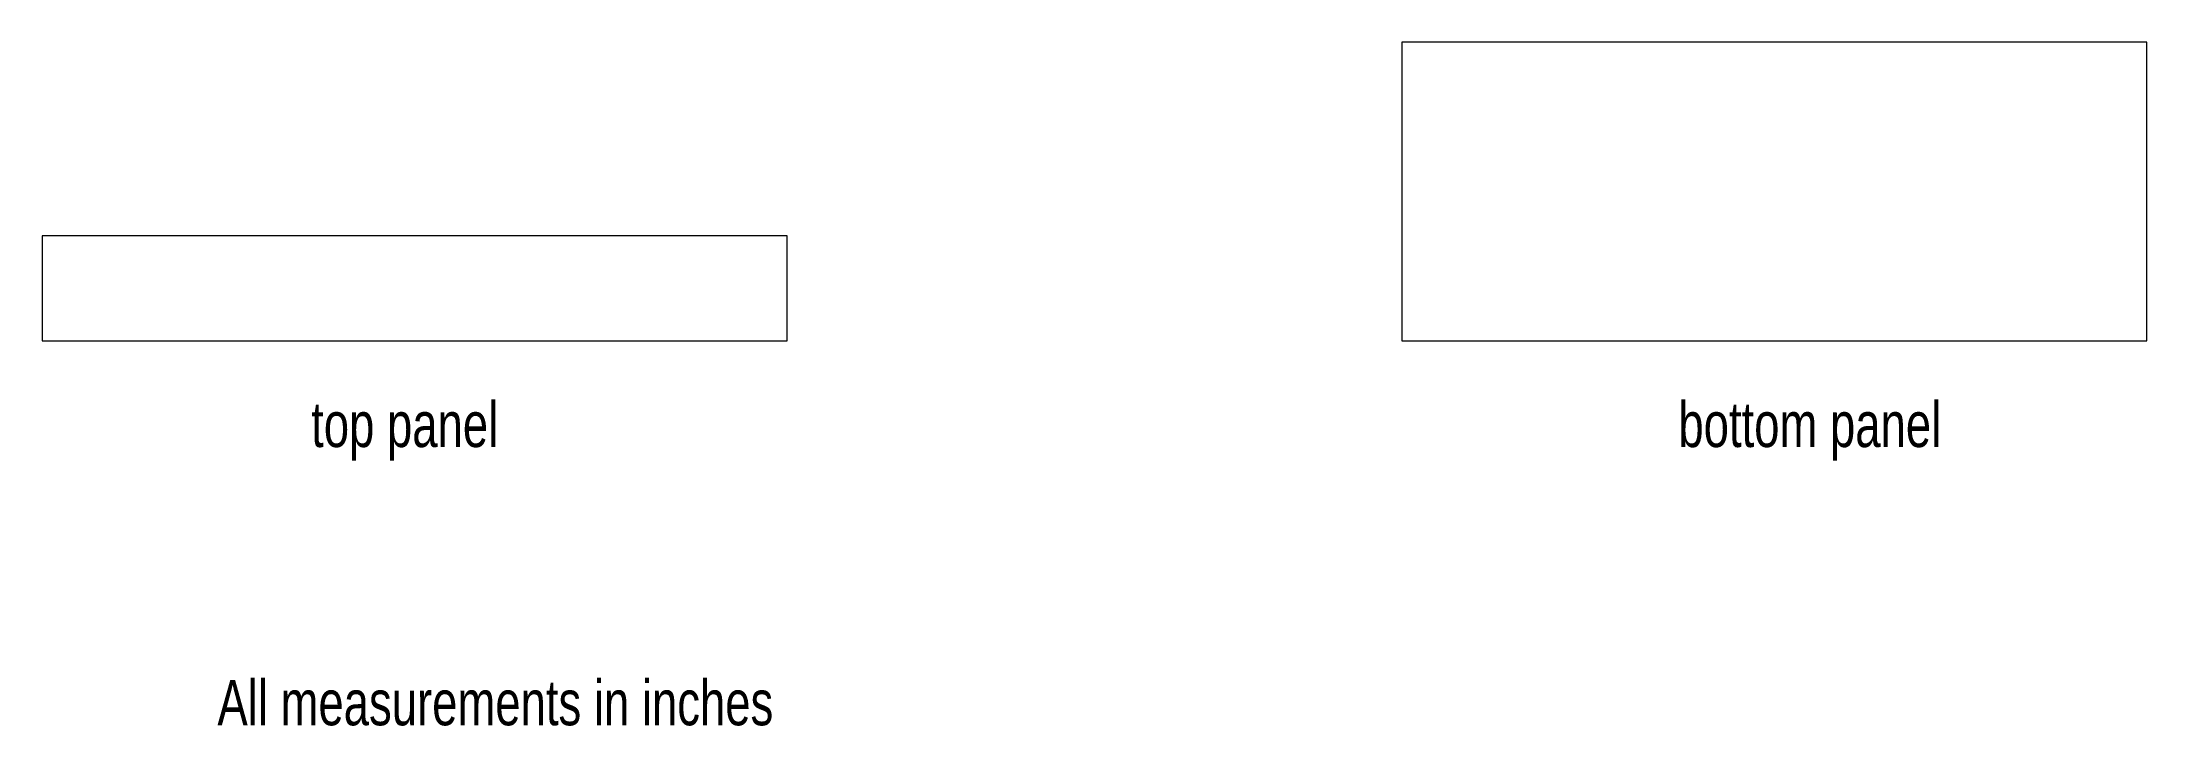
# Model space of a CAD drawing. Header units: inches. Extents: x 0 to 46.4, y 1.5 to 16.6.
import ezdxf

# ---------------------------------------------------------------- set-up
doc = ezdxf.new("R2010")
doc.units = ezdxf.units.IN
for name, color, linetype, lineweight, true_color in [('bottom_bezel', 7, 'CONTINUOUS', 0, 0x000000), ('doc', 5, 'CONTINUOUS', 0, 0x0000ff), ('top_bezel', 7, 'CONTINUOUS', 0, 0x000000)]:
    doc.layers.add(name, color=color, linetype=linetype, lineweight=lineweight, true_color=true_color)
doc.styles.get("Standard").update_dxf_attribs({"font": 'txt', "width": 0.75})

msp = doc.modelspace()

# ---------------------------------------------------------------- linework, layer by layer
at = {"layer": 'bottom_bezel'}
for p, q in [((46.4375, 16.59375), (30, 16.59375)), ((30, 16.59375), (30, 10)), ((46.4375, 10), (46.4375, 16.59375)), ((30, 10), (46.4375, 10))]:
    msp.add_line(p, q, dxfattribs=at)
at = {"layer": 'top_bezel'}
for p, q in [((16.4375, 12.3125), (0, 12.3125)), ((0, 12.3125), (0, 10)), ((16.4375, 10), (16.4375, 12.3125)), ((0, 10), (16.4375, 10))]:
    msp.add_line(p, q, dxfattribs=at)

# ---------------------------------------------------------------- texts
at = {"layer": 'doc', "char_height": 1, "width": 100, "attachment_point": 5, "line_spacing_factor": 0.8}
for s, insert in [('top\\~panel', (8, 8)), ('bottom\\~panel', (39, 8)), ('All\\~measurements\\~in\\~inches', (10, 2))]:
    msp.add_mtext(s, dxfattribs=dict(at, insert=insert))

doc.saveas('drawing.dxf')
